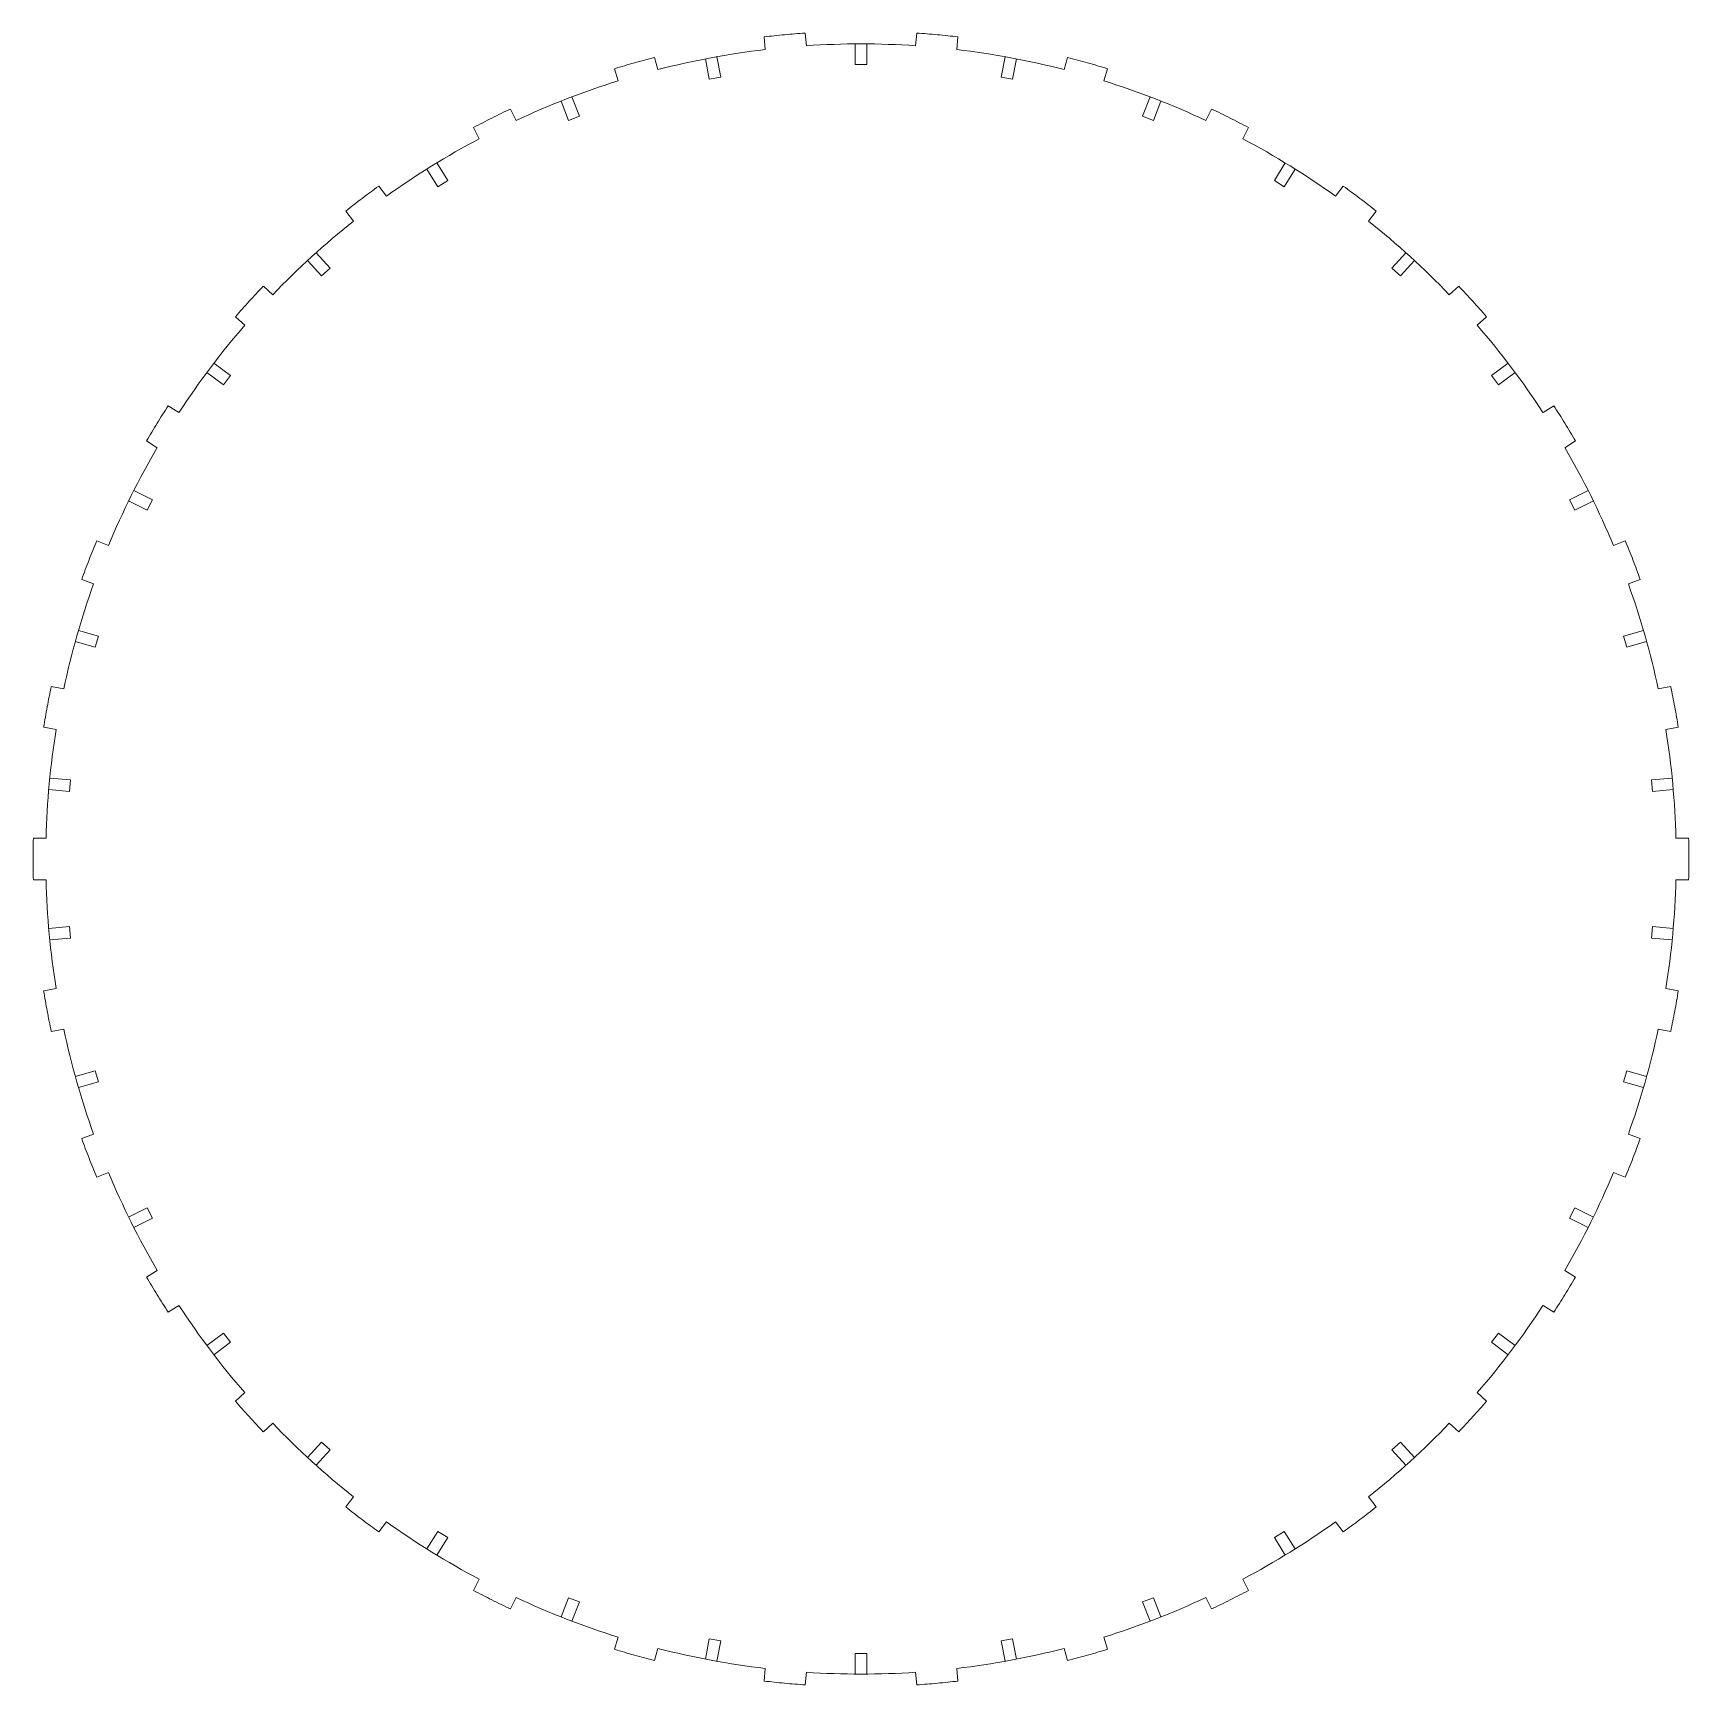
# Model space of a CAD drawing. Header units: inches. Extents: x 0.3 to 20.3, y 0.3 to 20.3.
import ezdxf

# ---------------------------------------------------------------- set-up
doc = ezdxf.new("R2010")
doc.units = ezdxf.units.IN
doc.header["$MEASUREMENT"] = 0
doc.layers.add('cut', color=6, linetype='Continuous', lineweight=0)

msp = doc.modelspace()

# ---------------------------------------------------------------- linework, layer by layer
at = {"layer": 'cut'}
for p, q in [((9.087, 20.219), (9.101, 20.066)), ((9.585, 20.265), (9.599, 20.113)), ((10.932, 20.265), (10.918, 20.113)), ((11.429, 20.219), (11.415, 20.066)), ((10.188, 20.135), (10.188, 19.885)), ((10.328, 20.135), (10.328, 19.885)), ((7.282, 19.835), (7.324, 19.687)), ((7.763, 19.972), (7.805, 19.824)), ((8.38, 19.954), (8.426, 19.708)), ((8.518, 19.98), (8.564, 19.734)), ((10.188, 19.885), (10.328, 19.885)), ((11.999, 19.98), (11.953, 19.734)), ((12.136, 19.954), (12.09, 19.708)), ((12.754, 19.972), (12.712, 19.824)), ((13.234, 19.835), (13.192, 19.687)), ((8.426, 19.708), (8.564, 19.734)), ((11.953, 19.734), (12.09, 19.708)), ((6.636, 19.444), (6.726, 19.211)), ((6.766, 19.495), (6.857, 19.262)), ((13.75, 19.495), (13.66, 19.262)), ((13.88, 19.444), (13.79, 19.211)), ((6.026, 19.348), (6.094, 19.211)), ((6.726, 19.211), (6.857, 19.262)), ((13.66, 19.262), (13.79, 19.211)), ((14.49, 19.348), (14.422, 19.211)), ((5.578, 19.125), (5.647, 18.988)), ((14.938, 19.125), (14.87, 18.988)), ((5.015, 18.623), (5.147, 18.41)), ((5.134, 18.697), (5.266, 18.484)), ((15.382, 18.697), (15.251, 18.484)), ((15.501, 18.623), (15.37, 18.41)), ((4.433, 18.416), (4.525, 18.294)), ((5.147, 18.41), (5.266, 18.484)), ((15.251, 18.484), (15.37, 18.41)), ((16.083, 18.416), (15.991, 18.294)), ((4.034, 18.115), (4.127, 17.993)), ((16.482, 18.115), (16.39, 17.993)), ((3.676, 17.612), (3.845, 17.427)), ((16.84, 17.612), (16.672, 17.427)), ((3.573, 17.518), (3.741, 17.333)), ((3.741, 17.333), (3.845, 17.427)), ((16.672, 17.427), (16.775, 17.333)), ((16.944, 17.518), (16.775, 17.333)), ((3.039, 17.207), (3.152, 17.104)), ((17.478, 17.207), (17.364, 17.104)), ((2.702, 16.838), (2.815, 16.735)), ((17.814, 16.838), (17.701, 16.735)), ((2.442, 16.278), (2.642, 16.127)), ((18.074, 16.278), (17.874, 16.127)), ((2.358, 16.166), (2.558, 16.015)), ((2.558, 16.015), (2.642, 16.127)), ((17.874, 16.127), (17.959, 16.015)), ((18.158, 16.166), (17.959, 16.015)), ((1.89, 15.763), (2.02, 15.682)), ((18.626, 15.763), (18.496, 15.682)), ((1.627, 15.338), (1.757, 15.257)), ((18.889, 15.338), (18.759, 15.257)), ((1.412, 14.614), (1.636, 14.503)), ((1.475, 14.74), (1.699, 14.628)), ((1.636, 14.503), (1.699, 14.628)), ((19.041, 14.74), (18.818, 14.628)), ((18.818, 14.628), (18.88, 14.503)), ((19.104, 14.614), (18.88, 14.503)), ((1.027, 14.132), (1.169, 14.077)), ((19.49, 14.132), (19.347, 14.077)), ((0.846, 13.666), (0.989, 13.611)), ((19.67, 13.666), (19.527, 13.611)), ((0.806, 13.05), (1.047, 12.981)), ((19.71, 13.05), (19.469, 12.981)), ((0.768, 12.915), (1.008, 12.847)), ((1.008, 12.847), (1.047, 12.981)), ((19.469, 12.981), (19.508, 12.847)), ((19.748, 12.915), (19.508, 12.847)), ((0.477, 12.37), (0.628, 12.342)), ((20.039, 12.37), (19.888, 12.342)), ((0.386, 11.879), (0.536, 11.851)), ((20.131, 11.879), (19.98, 11.851)), ((0.46, 11.266), (0.709, 11.243)), ((0.696, 11.104), (0.709, 11.243)), ((20.057, 11.266), (19.808, 11.243)), ((19.808, 11.243), (19.82, 11.104)), ((0.447, 11.127), (0.696, 11.104)), ((20.069, 11.127), (19.82, 11.104)), ((0.261, 10.538), (0.414, 10.538)), ((20.255, 10.538), (20.102, 10.538)), ((0.261, 10.038), (0.414, 10.038)), ((20.255, 10.038), (20.102, 10.038)), ((0.447, 9.449), (0.696, 9.472)), ((0.709, 9.333), (0.696, 9.472)), ((19.82, 9.472), (19.808, 9.333)), ((20.069, 9.449), (19.82, 9.472)), ((0.46, 9.31), (0.709, 9.333)), ((20.057, 9.31), (19.808, 9.333)), ((0.386, 8.697), (0.536, 8.725)), ((20.131, 8.697), (19.98, 8.725)), ((0.477, 8.205), (0.628, 8.233)), ((20.039, 8.205), (19.888, 8.233)), ((0.768, 7.66), (1.008, 7.729)), ((1.047, 7.594), (1.008, 7.729)), ((19.508, 7.729), (19.469, 7.594)), ((19.748, 7.66), (19.508, 7.729)), ((0.806, 7.526), (1.047, 7.594)), ((19.71, 7.526), (19.469, 7.594)), ((0.846, 6.91), (0.989, 6.965)), ((19.67, 6.91), (19.527, 6.965)), ((1.027, 6.444), (1.169, 6.499)), ((19.49, 6.444), (19.347, 6.499)), ((1.412, 5.961), (1.636, 6.073)), ((1.699, 5.948), (1.636, 6.073)), ((18.88, 6.073), (18.818, 5.948)), ((19.104, 5.961), (18.88, 6.073)), ((1.475, 5.836), (1.699, 5.948)), ((19.041, 5.836), (18.818, 5.948)), ((1.627, 5.238), (1.757, 5.318)), ((18.889, 5.238), (18.759, 5.318)), ((1.89, 4.813), (2.02, 4.893)), ((18.626, 4.813), (18.496, 4.893)), ((2.358, 4.41), (2.558, 4.56)), ((2.442, 4.298), (2.642, 4.449)), ((2.642, 4.449), (2.558, 4.56)), ((17.959, 4.56), (17.874, 4.449)), ((18.074, 4.298), (17.874, 4.449)), ((18.158, 4.41), (17.959, 4.56)), ((2.702, 3.738), (2.815, 3.841)), ((17.814, 3.738), (17.701, 3.841)), ((3.039, 3.368), (3.152, 3.472)), ((17.478, 3.368), (17.364, 3.472)), ((3.573, 3.058), (3.741, 3.243)), ((3.845, 3.149), (3.741, 3.243)), ((16.775, 3.243), (16.672, 3.149)), ((16.944, 3.058), (16.775, 3.243)), ((3.676, 2.964), (3.845, 3.149)), ((16.84, 2.964), (16.672, 3.149)), ((4.034, 2.461), (4.127, 2.583)), ((16.482, 2.461), (16.39, 2.583)), ((4.433, 2.16), (4.525, 2.282)), ((16.083, 2.16), (15.991, 2.282)), ((5.015, 1.953), (5.147, 2.165)), ((5.134, 1.879), (5.266, 2.092)), ((5.266, 2.092), (5.147, 2.165)), ((15.37, 2.165), (15.251, 2.092)), ((15.382, 1.879), (15.251, 2.092)), ((15.501, 1.953), (15.37, 2.165)), ((5.578, 1.45), (5.647, 1.588)), ((14.938, 1.45), (14.87, 1.588)), ((6.026, 1.228), (6.094, 1.365)), ((6.636, 1.131), (6.726, 1.364)), ((6.857, 1.314), (6.726, 1.364)), ((6.766, 1.081), (6.857, 1.314)), ((13.79, 1.364), (13.66, 1.314)), ((13.75, 1.081), (13.66, 1.314)), ((13.88, 1.131), (13.79, 1.364)), ((14.49, 1.228), (14.422, 1.365)), ((7.282, 0.741), (7.324, 0.888)), ((8.38, 0.622), (8.426, 0.867)), ((8.564, 0.842), (8.426, 0.867)), ((8.518, 0.596), (8.564, 0.842)), ((12.09, 0.867), (11.953, 0.842)), ((11.999, 0.596), (11.953, 0.842)), ((12.136, 0.622), (12.09, 0.867)), ((13.234, 0.741), (13.192, 0.888)), ((7.763, 0.604), (7.805, 0.752)), ((10.188, 0.441), (10.188, 0.691)), ((10.328, 0.691), (10.188, 0.691)), ((10.328, 0.441), (10.328, 0.691)), ((12.754, 0.604), (12.712, 0.752)), ((9.087, 0.357), (9.101, 0.509)), ((9.585, 0.311), (9.599, 0.463)), ((10.932, 0.311), (10.918, 0.463)), ((11.429, 0.357), (11.415, 0.509))]:
    msp.add_line(p, q, dxfattribs=at)
for radius, start, end in [(10, 95.2941, 96.7262), (10, 93.862, 95.2941), (10, 84.7059, 86.138), (10, 83.2738, 84.7059), (9.847, 96.7485, 104.428), (9.847, 86.1603, 93.8397), (9.847, 75.572, 83.2515), (10, 105.8824, 107.3144), (10, 104.4503, 105.8824), (10, 74.1176, 75.5497), (10, 72.6856, 74.1176), (9.847, 107.3367, 115.0162), (9.847, 64.9838, 72.6633), (10, 116.4706, 117.9027), (10, 115.0385, 116.4706), (10, 63.5294, 64.9615), (10, 62.0973, 63.5294), (9.847, 117.925, 125.6044), (9.847, 54.3956, 62.075), (10, 125.6267, 127.0588), (10, 52.9412, 54.3733), (10, 127.0588, 128.4909), (10, 51.5091, 52.9412), (9.847, 128.5132, 136.1927), (9.847, 43.8073, 51.4868), (10, 136.215, 137.6471), (10, 42.3529, 43.785), (10, 137.6471, 139.0792), (10, 40.9208, 42.3529), (9.847, 139.1014, 146.7809), (9.847, 33.2191, 40.8986), (10, 146.8032, 148.2353), (10, 31.7647, 33.1968), (10, 148.2353, 149.6674), (10, 30.3326, 31.7647), (9.847, 149.6897, 157.3692), (9.847, 22.6308, 30.3103), (10, 157.3914, 158.8235), (10, 21.1765, 22.6086), (10, 158.8235, 160.2556), (10, 19.7444, 21.1765), (9.847, 160.2779, 167.9574), (9.847, 12.0426, 19.7221), (10, 167.9797, 169.4118), (10, 10.5882, 12.0203), (10, 169.4118, 170.8439), (10, 9.1561, 10.5882), (9.847, 170.8661, 178.5456), (9.847, 1.4544, 9.1339), (10, 178.5679, 180), (10, 360, 1.4321), (10, 180, 181.4321), (10, 358.5679, 360), (9.847, 181.4544, 189.1339), (9.847, 350.8661, 358.5456), (10, 189.1561, 190.5882), (10, 349.4118, 350.8439), (10, 190.5882, 192.0203), (10, 347.9797, 349.4118), (9.847, 192.0426, 199.7221), (9.847, 340.2779, 347.9574), (10, 199.7444, 201.1765), (10, 338.8235, 340.2556), (10, 201.1765, 202.6086), (10, 337.3914, 338.8235), (9.847, 202.6308, 210.3103), (9.847, 329.6897, 337.3692), (10, 210.3326, 211.7647), (10, 328.2353, 329.6674), (10, 211.7647, 213.1968), (10, 326.8032, 328.2353), (9.847, 213.2191, 220.8986), (9.847, 319.1014, 326.7809), (10, 220.9208, 222.3529), (10, 317.6471, 319.0792), (10, 222.3529, 223.785), (9.847, 223.8073, 231.4868), (9.847, 308.5132, 316.1927), (10, 316.215, 317.6471), (10, 231.5091, 232.9412), (10, 307.0588, 308.4909), (10, 232.9412, 234.3733), (9.847, 234.3956, 242.075), (9.847, 297.925, 305.6044), (10, 305.6267, 307.0588), (10, 242.0973, 243.5294), (10, 296.4706, 297.9027), (10, 243.5294, 244.9615), (9.847, 244.9838, 252.6633), (9.847, 287.3367, 295.0162), (10, 295.0385, 296.4706), (10, 252.6856, 254.1176), (10, 254.1176, 255.5497), (9.847, 255.572, 263.2515), (9.847, 276.7485, 284.428), (10, 284.4503, 285.8824), (10, 285.8824, 287.3144), (9.847, 266.1603, 273.8397), (10, 263.2738, 264.7059), (10, 264.7059, 266.138), (10, 273.862, 275.2941), (10, 275.2941, 276.7262)]:
    msp.add_arc((10.258, 10.288), radius, start, end, dxfattribs=at)

doc.saveas('drawing.dxf')
